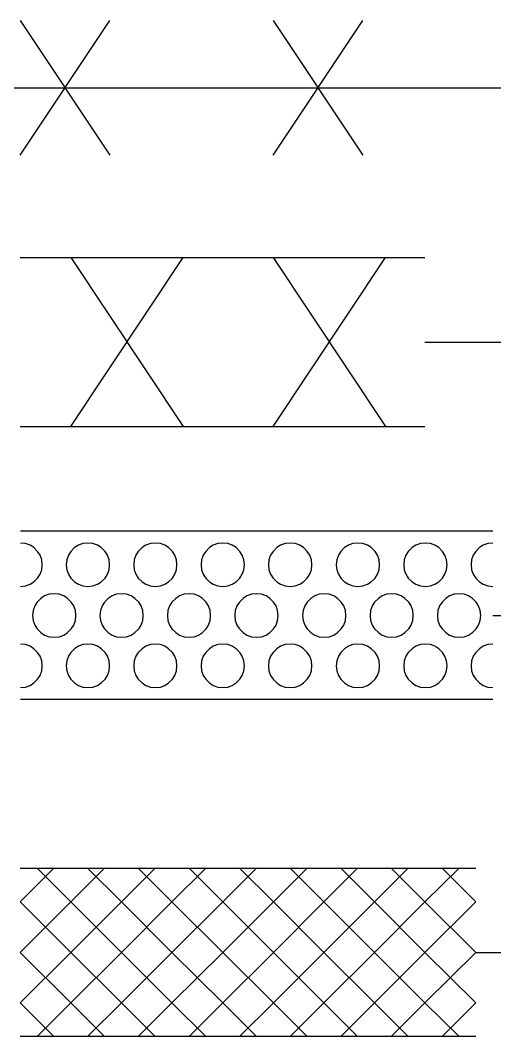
# Model space of a CAD drawing. Header units: inches. Extents: x 47316 to 59086, y 3141 to 11743.
# Drawn here: x 47416.96 to 47431.22, y 8874 to 8904.17 of the extents above; entities that cross this region are included whole.
import ezdxf

# ---------------------------------------------------------------- set-up
doc = ezdxf.new("R2010")
doc.units = ezdxf.units.IN
doc.header["$MEASUREMENT"] = 0

msp = doc.modelspace()

# ---------------------------------------------------------------- linework, layer by layer
at = {"color": 0, "lineweight": -3}
for p, q in [((47416.951, 8900.167), (47419.619, 8904.169)), ((47416.951, 8904.169), (47419.619, 8900.167)), ((47424.461, 8900.167), (47427.13, 8904.169)), ((47424.461, 8904.169), (47427.13, 8900.167)), ((47410.193, 8902.168), (47417.704, 8902.168)), ((47417.704, 8902.168), (47425.215, 8902.168)), ((47425.215, 8902.168), (47431.219, 8902.168)), ((47416.951, 8897.128), (47418.952, 8897.128)), ((47418.458, 8892.113), (47421.793, 8897.128)), ((47418.458, 8897.128), (47421.793, 8892.113)), ((47418.952, 8897.128), (47420.953, 8897.128)), ((47420.953, 8897.128), (47422.967, 8897.128)), ((47422.967, 8897.128), (47424.968, 8897.128)), ((47424.461, 8892.113), (47427.797, 8897.128)), ((47424.461, 8897.128), (47427.797, 8892.113)), ((47424.968, 8897.128), (47426.969, 8897.128)), ((47426.969, 8897.128), (47428.97, 8897.128)), ((47428.97, 8894.62), (47431.219, 8894.62)), ((47416.951, 8892.113), (47418.952, 8892.113)), ((47418.952, 8892.113), (47420.953, 8892.113)), ((47420.953, 8892.113), (47422.967, 8892.113)), ((47422.967, 8892.113), (47424.968, 8892.113)), ((47424.968, 8892.113), (47426.969, 8892.113)), ((47426.969, 8892.113), (47428.97, 8892.113)), ((47416.963, 8889.012), (47417.964, 8889.012)), ((47417.964, 8889.012), (47418.964, 8889.012)), ((47418.964, 8889.012), (47419.965, 8889.012)), ((47419.965, 8889.012), (47420.965, 8889.012)), ((47420.965, 8889.012), (47421.966, 8889.012)), ((47421.966, 8889.012), (47422.967, 8889.012)), ((47422.967, 8889.012), (47423.967, 8889.012)), ((47423.967, 8889.012), (47424.968, 8889.012)), ((47424.968, 8889.012), (47425.981, 8889.012)), ((47425.981, 8889.012), (47426.981, 8889.012)), ((47426.981, 8889.012), (47427.982, 8889.012)), ((47427.982, 8889.012), (47428.983, 8889.012)), ((47428.983, 8889.012), (47429.983, 8889.012)), ((47429.983, 8889.012), (47430.984, 8889.012)), ((47417.111, 8888.641), (47416.963, 8888.654)), ((47417.247, 8888.592), (47417.111, 8888.641)), ((47418.816, 8888.641), (47418.68, 8888.592)), ((47418.964, 8888.654), (47418.816, 8888.641)), ((47419.112, 8888.641), (47418.964, 8888.654)), ((47419.248, 8888.592), (47419.112, 8888.641)), ((47420.817, 8888.641), (47420.681, 8888.592)), ((47420.965, 8888.654), (47420.817, 8888.641)), ((47421.114, 8888.641), (47420.965, 8888.654)), ((47421.25, 8888.592), (47421.114, 8888.641)), ((47422.818, 8888.641), (47422.682, 8888.592)), ((47422.967, 8888.654), (47422.818, 8888.641)), ((47423.115, 8888.641), (47422.967, 8888.654)), ((47423.251, 8888.592), (47423.115, 8888.641)), ((47424.82, 8888.641), (47424.684, 8888.592)), ((47424.968, 8888.654), (47424.82, 8888.641)), ((47425.116, 8888.641), (47424.968, 8888.654)), ((47425.252, 8888.592), (47425.116, 8888.641)), ((47426.833, 8888.641), (47426.697, 8888.592)), ((47426.981, 8888.654), (47426.833, 8888.641)), ((47427.13, 8888.641), (47426.981, 8888.654)), ((47427.266, 8888.592), (47427.13, 8888.641)), ((47428.834, 8888.641), (47428.699, 8888.592)), ((47428.983, 8888.654), (47428.834, 8888.641)), ((47429.131, 8888.641), (47428.983, 8888.654)), ((47429.267, 8888.592), (47429.131, 8888.641)), ((47430.836, 8888.641), (47430.7, 8888.592)), ((47430.984, 8888.654), (47430.836, 8888.641)), ((47417.358, 8888.518), (47417.247, 8888.592)), ((47417.469, 8888.407), (47417.358, 8888.518)), ((47417.544, 8888.295), (47417.469, 8888.407)), ((47418.458, 8888.407), (47418.384, 8888.295)), ((47418.569, 8888.518), (47418.458, 8888.407)), ((47418.68, 8888.592), (47418.569, 8888.518)), ((47419.359, 8888.518), (47419.248, 8888.592)), ((47419.471, 8888.407), (47419.359, 8888.518)), ((47419.545, 8888.295), (47419.471, 8888.407)), ((47420.459, 8888.407), (47420.385, 8888.295)), ((47420.57, 8888.518), (47420.459, 8888.407)), ((47420.681, 8888.592), (47420.57, 8888.518)), ((47421.361, 8888.518), (47421.25, 8888.592)), ((47421.472, 8888.407), (47421.361, 8888.518)), ((47421.546, 8888.295), (47421.472, 8888.407)), ((47422.46, 8888.407), (47422.386, 8888.295)), ((47422.571, 8888.518), (47422.46, 8888.407)), ((47422.682, 8888.592), (47422.571, 8888.518)), ((47423.362, 8888.518), (47423.251, 8888.592)), ((47423.473, 8888.407), (47423.362, 8888.518)), ((47423.547, 8888.295), (47423.473, 8888.407)), ((47424.461, 8888.407), (47424.387, 8888.295)), ((47424.573, 8888.518), (47424.461, 8888.407)), ((47424.684, 8888.592), (47424.573, 8888.518)), ((47425.363, 8888.518), (47425.252, 8888.592)), ((47425.474, 8888.407), (47425.363, 8888.518)), ((47425.548, 8888.295), (47425.474, 8888.407)), ((47426.475, 8888.407), (47426.401, 8888.295)), ((47426.586, 8888.518), (47426.475, 8888.407)), ((47426.697, 8888.592), (47426.586, 8888.518)), ((47427.377, 8888.518), (47427.266, 8888.592)), ((47427.488, 8888.407), (47427.377, 8888.518)), ((47427.562, 8888.295), (47427.488, 8888.407)), ((47428.476, 8888.407), (47428.402, 8888.295)), ((47428.587, 8888.518), (47428.476, 8888.407)), ((47428.699, 8888.592), (47428.587, 8888.518)), ((47429.378, 8888.518), (47429.267, 8888.592)), ((47429.489, 8888.407), (47429.378, 8888.518)), ((47429.563, 8888.295), (47429.489, 8888.407)), ((47430.477, 8888.407), (47430.403, 8888.295)), ((47430.589, 8888.518), (47430.477, 8888.407)), ((47430.7, 8888.592), (47430.589, 8888.518)), ((47417.593, 8888.16), (47417.544, 8888.295)), ((47417.605, 8888.011), (47417.593, 8888.16)), ((47418.334, 8888.16), (47418.322, 8888.011)), ((47418.384, 8888.295), (47418.334, 8888.16)), ((47419.594, 8888.16), (47419.545, 8888.295)), ((47419.607, 8888.011), (47419.594, 8888.16)), ((47420.335, 8888.16), (47420.323, 8888.011)), ((47420.385, 8888.295), (47420.335, 8888.16)), ((47421.595, 8888.16), (47421.546, 8888.295)), ((47421.608, 8888.011), (47421.595, 8888.16)), ((47422.337, 8888.16), (47422.324, 8888.011)), ((47422.386, 8888.295), (47422.337, 8888.16)), ((47423.597, 8888.16), (47423.547, 8888.295)), ((47423.609, 8888.011), (47423.597, 8888.16)), ((47424.338, 8888.16), (47424.325, 8888.011)), ((47424.387, 8888.295), (47424.338, 8888.16)), ((47425.598, 8888.16), (47425.548, 8888.295)), ((47425.61, 8888.011), (47425.598, 8888.16)), ((47426.351, 8888.16), (47426.339, 8888.011)), ((47426.401, 8888.295), (47426.351, 8888.16)), ((47427.611, 8888.16), (47427.562, 8888.295)), ((47427.624, 8888.011), (47427.611, 8888.16)), ((47428.353, 8888.16), (47428.34, 8888.011)), ((47428.402, 8888.295), (47428.353, 8888.16)), ((47429.613, 8888.16), (47429.563, 8888.295)), ((47429.625, 8888.011), (47429.613, 8888.16)), ((47430.354, 8888.16), (47430.342, 8888.011)), ((47430.403, 8888.295), (47430.354, 8888.16)), ((47417.469, 8887.616), (47417.544, 8887.727)), ((47417.544, 8887.727), (47417.593, 8887.863)), ((47417.593, 8887.863), (47417.605, 8888.011)), ((47418.322, 8888.011), (47418.334, 8887.863)), ((47418.334, 8887.863), (47418.384, 8887.727)), ((47418.384, 8887.727), (47418.458, 8887.616)), ((47419.471, 8887.616), (47419.545, 8887.727)), ((47419.545, 8887.727), (47419.594, 8887.863)), ((47419.594, 8887.863), (47419.607, 8888.011)), ((47420.323, 8888.011), (47420.335, 8887.863)), ((47420.335, 8887.863), (47420.385, 8887.727)), ((47420.385, 8887.727), (47420.459, 8887.616)), ((47421.472, 8887.616), (47421.546, 8887.727)), ((47421.546, 8887.727), (47421.595, 8887.863)), ((47421.595, 8887.863), (47421.608, 8888.011)), ((47422.324, 8888.011), (47422.337, 8887.863)), ((47422.337, 8887.863), (47422.386, 8887.727)), ((47422.386, 8887.727), (47422.46, 8887.616)), ((47423.473, 8887.616), (47423.547, 8887.727)), ((47423.547, 8887.727), (47423.597, 8887.863)), ((47423.597, 8887.863), (47423.609, 8888.011)), ((47424.325, 8888.011), (47424.338, 8887.863)), ((47424.338, 8887.863), (47424.387, 8887.727)), ((47424.387, 8887.727), (47424.461, 8887.616)), ((47425.474, 8887.616), (47425.548, 8887.727)), ((47425.548, 8887.727), (47425.598, 8887.863)), ((47425.598, 8887.863), (47425.61, 8888.011)), ((47426.339, 8888.011), (47426.351, 8887.863)), ((47426.351, 8887.863), (47426.401, 8887.727)), ((47426.401, 8887.727), (47426.475, 8887.616)), ((47427.488, 8887.616), (47427.562, 8887.727)), ((47427.562, 8887.727), (47427.611, 8887.863)), ((47427.611, 8887.863), (47427.624, 8888.011)), ((47428.34, 8888.011), (47428.353, 8887.863)), ((47428.353, 8887.863), (47428.402, 8887.727)), ((47428.402, 8887.727), (47428.476, 8887.616)), ((47429.489, 8887.616), (47429.563, 8887.727)), ((47429.563, 8887.727), (47429.613, 8887.863)), ((47429.613, 8887.863), (47429.625, 8888.011)), ((47430.342, 8888.011), (47430.354, 8887.863)), ((47430.354, 8887.863), (47430.403, 8887.727)), ((47430.403, 8887.727), (47430.477, 8887.616)), ((47417.111, 8887.381), (47417.247, 8887.431)), ((47417.247, 8887.431), (47417.358, 8887.505)), ((47417.358, 8887.505), (47417.469, 8887.616)), ((47418.458, 8887.616), (47418.569, 8887.505)), ((47418.569, 8887.505), (47418.68, 8887.431)), ((47418.68, 8887.431), (47418.816, 8887.381)), ((47419.112, 8887.381), (47419.248, 8887.431)), ((47419.248, 8887.431), (47419.359, 8887.505)), ((47419.359, 8887.505), (47419.471, 8887.616)), ((47420.459, 8887.616), (47420.57, 8887.505)), ((47420.57, 8887.505), (47420.681, 8887.431)), ((47420.681, 8887.431), (47420.817, 8887.381)), ((47421.114, 8887.381), (47421.25, 8887.431)), ((47421.25, 8887.431), (47421.361, 8887.505)), ((47421.361, 8887.505), (47421.472, 8887.616)), ((47422.46, 8887.616), (47422.571, 8887.505)), ((47422.571, 8887.505), (47422.682, 8887.431)), ((47422.682, 8887.431), (47422.818, 8887.381)), ((47423.115, 8887.381), (47423.251, 8887.431)), ((47423.251, 8887.431), (47423.362, 8887.505)), ((47423.362, 8887.505), (47423.473, 8887.616)), ((47424.461, 8887.616), (47424.573, 8887.505)), ((47424.573, 8887.505), (47424.684, 8887.431)), ((47424.684, 8887.431), (47424.82, 8887.381)), ((47425.116, 8887.381), (47425.252, 8887.431)), ((47425.252, 8887.431), (47425.363, 8887.505)), ((47425.363, 8887.505), (47425.474, 8887.616)), ((47426.475, 8887.616), (47426.586, 8887.505)), ((47426.586, 8887.505), (47426.697, 8887.431)), ((47426.697, 8887.431), (47426.833, 8887.381)), ((47427.13, 8887.381), (47427.266, 8887.431)), ((47427.266, 8887.431), (47427.377, 8887.505)), ((47427.377, 8887.505), (47427.488, 8887.616)), ((47428.476, 8887.616), (47428.587, 8887.505)), ((47428.587, 8887.505), (47428.699, 8887.431)), ((47428.699, 8887.431), (47428.834, 8887.381)), ((47429.131, 8887.381), (47429.267, 8887.431)), ((47429.267, 8887.431), (47429.378, 8887.505)), ((47429.378, 8887.505), (47429.489, 8887.616)), ((47430.477, 8887.616), (47430.589, 8887.505)), ((47430.589, 8887.505), (47430.7, 8887.431)), ((47430.7, 8887.431), (47430.836, 8887.381)), ((47416.963, 8887.369), (47417.111, 8887.381)), ((47417.815, 8887.134), (47417.679, 8887.085)), ((47417.964, 8887.147), (47417.815, 8887.134)), ((47418.112, 8887.134), (47417.964, 8887.147)), ((47418.248, 8887.085), (47418.112, 8887.134)), ((47418.816, 8887.381), (47418.964, 8887.369)), ((47418.964, 8887.369), (47419.112, 8887.381)), ((47419.817, 8887.134), (47419.681, 8887.085)), ((47419.965, 8887.147), (47419.817, 8887.134)), ((47420.113, 8887.134), (47419.965, 8887.147)), ((47420.249, 8887.085), (47420.113, 8887.134)), ((47420.817, 8887.381), (47420.965, 8887.369)), ((47420.965, 8887.369), (47421.114, 8887.381)), ((47421.818, 8887.134), (47421.682, 8887.085)), ((47421.966, 8887.147), (47421.818, 8887.134)), ((47422.114, 8887.134), (47421.966, 8887.147)), ((47422.25, 8887.085), (47422.114, 8887.134)), ((47422.818, 8887.381), (47422.967, 8887.369)), ((47422.967, 8887.369), (47423.115, 8887.381)), ((47423.819, 8887.134), (47423.683, 8887.085)), ((47423.967, 8887.147), (47423.819, 8887.134)), ((47424.115, 8887.134), (47423.967, 8887.147)), ((47424.251, 8887.085), (47424.115, 8887.134)), ((47424.82, 8887.381), (47424.968, 8887.369)), ((47424.968, 8887.369), (47425.116, 8887.381)), ((47425.833, 8887.134), (47425.697, 8887.085)), ((47425.981, 8887.147), (47425.833, 8887.134)), ((47426.129, 8887.134), (47425.981, 8887.147)), ((47426.265, 8887.085), (47426.129, 8887.134)), ((47426.833, 8887.381), (47426.981, 8887.369)), ((47426.981, 8887.369), (47427.13, 8887.381)), ((47427.834, 8887.134), (47427.698, 8887.085)), ((47427.982, 8887.147), (47427.834, 8887.134)), ((47428.13, 8887.134), (47427.982, 8887.147)), ((47428.266, 8887.085), (47428.13, 8887.134)), ((47428.834, 8887.381), (47428.983, 8887.369)), ((47428.983, 8887.369), (47429.131, 8887.381)), ((47429.835, 8887.134), (47429.699, 8887.085)), ((47429.983, 8887.147), (47429.835, 8887.134)), ((47430.132, 8887.134), (47429.983, 8887.147)), ((47430.267, 8887.085), (47430.132, 8887.134)), ((47430.836, 8887.381), (47430.984, 8887.369)), ((47417.457, 8886.9), (47417.383, 8886.788)), ((47417.568, 8887.011), (47417.457, 8886.9)), ((47417.679, 8887.085), (47417.568, 8887.011)), ((47418.359, 8887.011), (47418.248, 8887.085)), ((47418.47, 8886.9), (47418.359, 8887.011)), ((47418.544, 8886.788), (47418.47, 8886.9)), ((47419.458, 8886.9), (47419.384, 8886.788)), ((47419.569, 8887.011), (47419.458, 8886.9)), ((47419.681, 8887.085), (47419.569, 8887.011)), ((47420.36, 8887.011), (47420.249, 8887.085)), ((47420.471, 8886.9), (47420.36, 8887.011)), ((47420.545, 8886.788), (47420.471, 8886.9)), ((47421.46, 8886.9), (47421.385, 8886.788)), ((47421.571, 8887.011), (47421.46, 8886.9)), ((47421.682, 8887.085), (47421.571, 8887.011)), ((47422.361, 8887.011), (47422.25, 8887.085)), ((47422.472, 8886.9), (47422.361, 8887.011)), ((47422.547, 8886.788), (47422.472, 8886.9)), ((47423.461, 8886.9), (47423.387, 8886.788)), ((47423.572, 8887.011), (47423.461, 8886.9)), ((47423.683, 8887.085), (47423.572, 8887.011)), ((47424.363, 8887.011), (47424.251, 8887.085)), ((47424.474, 8886.9), (47424.363, 8887.011)), ((47424.548, 8886.788), (47424.474, 8886.9)), ((47425.474, 8886.9), (47425.4, 8886.788)), ((47425.586, 8887.011), (47425.474, 8886.9)), ((47425.697, 8887.085), (47425.586, 8887.011)), ((47426.376, 8887.011), (47426.265, 8887.085)), ((47426.487, 8886.9), (47426.376, 8887.011)), ((47426.561, 8886.788), (47426.487, 8886.9)), ((47427.476, 8886.9), (47427.401, 8886.788)), ((47427.587, 8887.011), (47427.476, 8886.9)), ((47427.698, 8887.085), (47427.587, 8887.011)), ((47428.377, 8887.011), (47428.266, 8887.085)), ((47428.489, 8886.9), (47428.377, 8887.011)), ((47428.563, 8886.788), (47428.489, 8886.9)), ((47429.477, 8886.9), (47429.403, 8886.788)), ((47429.588, 8887.011), (47429.477, 8886.9)), ((47429.699, 8887.085), (47429.588, 8887.011)), ((47430.379, 8887.011), (47430.267, 8887.085)), ((47430.49, 8886.9), (47430.379, 8887.011)), ((47430.564, 8886.788), (47430.49, 8886.9)), ((47417.334, 8886.652), (47417.321, 8886.504)), ((47417.383, 8886.788), (47417.334, 8886.652)), ((47418.594, 8886.652), (47418.544, 8886.788)), ((47418.606, 8886.504), (47418.594, 8886.652)), ((47419.335, 8886.652), (47419.322, 8886.504)), ((47419.384, 8886.788), (47419.335, 8886.652)), ((47420.595, 8886.652), (47420.545, 8886.788)), ((47420.607, 8886.504), (47420.595, 8886.652)), ((47421.336, 8886.652), (47421.324, 8886.504)), ((47421.385, 8886.788), (47421.336, 8886.652)), ((47422.596, 8886.652), (47422.547, 8886.788)), ((47422.608, 8886.504), (47422.596, 8886.652)), ((47423.337, 8886.652), (47423.325, 8886.504)), ((47423.387, 8886.788), (47423.337, 8886.652)), ((47424.597, 8886.652), (47424.548, 8886.788)), ((47424.61, 8886.504), (47424.597, 8886.652)), ((47425.351, 8886.652), (47425.338, 8886.504)), ((47425.4, 8886.788), (47425.351, 8886.652)), ((47426.611, 8886.652), (47426.561, 8886.788)), ((47426.623, 8886.504), (47426.611, 8886.652)), ((47427.352, 8886.652), (47427.34, 8886.504)), ((47427.401, 8886.788), (47427.352, 8886.652)), ((47428.612, 8886.652), (47428.563, 8886.788)), ((47428.624, 8886.504), (47428.612, 8886.652)), ((47429.353, 8886.652), (47429.341, 8886.504)), ((47429.403, 8886.788), (47429.353, 8886.652)), ((47430.613, 8886.652), (47430.564, 8886.788)), ((47430.626, 8886.504), (47430.613, 8886.652)), ((47417.321, 8886.504), (47417.334, 8886.356)), ((47417.334, 8886.356), (47417.383, 8886.22)), ((47417.383, 8886.22), (47417.457, 8886.109)), ((47418.47, 8886.109), (47418.544, 8886.22)), ((47418.544, 8886.22), (47418.594, 8886.356)), ((47418.594, 8886.356), (47418.606, 8886.504)), ((47419.322, 8886.504), (47419.335, 8886.356)), ((47419.335, 8886.356), (47419.384, 8886.22)), ((47419.384, 8886.22), (47419.458, 8886.109)), ((47420.471, 8886.109), (47420.545, 8886.22)), ((47420.545, 8886.22), (47420.595, 8886.356)), ((47420.595, 8886.356), (47420.607, 8886.504)), ((47421.324, 8886.504), (47421.336, 8886.356)), ((47421.336, 8886.356), (47421.385, 8886.22)), ((47421.385, 8886.22), (47421.46, 8886.109)), ((47422.472, 8886.109), (47422.547, 8886.22)), ((47422.547, 8886.22), (47422.596, 8886.356)), ((47422.596, 8886.356), (47422.608, 8886.504)), ((47423.325, 8886.504), (47423.337, 8886.356)), ((47423.337, 8886.356), (47423.387, 8886.22)), ((47423.387, 8886.22), (47423.461, 8886.109)), ((47424.474, 8886.109), (47424.548, 8886.22)), ((47424.548, 8886.22), (47424.597, 8886.356)), ((47424.597, 8886.356), (47424.61, 8886.504)), ((47425.338, 8886.504), (47425.351, 8886.356)), ((47425.351, 8886.356), (47425.4, 8886.22)), ((47425.4, 8886.22), (47425.474, 8886.109)), ((47426.487, 8886.109), (47426.561, 8886.22)), ((47426.561, 8886.22), (47426.611, 8886.356)), ((47426.611, 8886.356), (47426.623, 8886.504)), ((47427.34, 8886.504), (47427.352, 8886.356)), ((47427.352, 8886.356), (47427.401, 8886.22)), ((47427.401, 8886.22), (47427.476, 8886.109)), ((47428.489, 8886.109), (47428.563, 8886.22)), ((47428.563, 8886.22), (47428.612, 8886.356)), ((47428.612, 8886.356), (47428.624, 8886.504)), ((47429.341, 8886.504), (47429.353, 8886.356)), ((47429.353, 8886.356), (47429.403, 8886.22)), ((47429.403, 8886.22), (47429.477, 8886.109)), ((47430.49, 8886.109), (47430.564, 8886.22)), ((47430.564, 8886.22), (47430.613, 8886.356)), ((47430.613, 8886.356), (47430.626, 8886.504)), ((47430.984, 8886.504), (47431.219, 8886.504)), ((47417.457, 8886.109), (47417.568, 8885.998)), ((47417.568, 8885.998), (47417.679, 8885.924)), ((47417.679, 8885.924), (47417.815, 8885.874)), ((47418.112, 8885.874), (47418.248, 8885.924)), ((47418.248, 8885.924), (47418.359, 8885.998)), ((47418.359, 8885.998), (47418.47, 8886.109)), ((47419.458, 8886.109), (47419.569, 8885.998)), ((47419.569, 8885.998), (47419.681, 8885.924)), ((47419.681, 8885.924), (47419.817, 8885.874)), ((47420.113, 8885.874), (47420.249, 8885.924)), ((47420.249, 8885.924), (47420.36, 8885.998)), ((47420.36, 8885.998), (47420.471, 8886.109)), ((47421.46, 8886.109), (47421.571, 8885.998)), ((47421.571, 8885.998), (47421.682, 8885.924)), ((47421.682, 8885.924), (47421.818, 8885.874)), ((47422.114, 8885.874), (47422.25, 8885.924)), ((47422.25, 8885.924), (47422.361, 8885.998)), ((47422.361, 8885.998), (47422.472, 8886.109)), ((47423.461, 8886.109), (47423.572, 8885.998)), ((47423.572, 8885.998), (47423.683, 8885.924)), ((47423.683, 8885.924), (47423.819, 8885.874)), ((47424.115, 8885.874), (47424.251, 8885.924)), ((47424.251, 8885.924), (47424.363, 8885.998)), ((47424.363, 8885.998), (47424.474, 8886.109)), ((47425.474, 8886.109), (47425.586, 8885.998)), ((47425.586, 8885.998), (47425.697, 8885.924)), ((47425.697, 8885.924), (47425.833, 8885.874)), ((47426.129, 8885.874), (47426.265, 8885.924)), ((47426.265, 8885.924), (47426.376, 8885.998)), ((47426.376, 8885.998), (47426.487, 8886.109)), ((47427.476, 8886.109), (47427.587, 8885.998)), ((47427.587, 8885.998), (47427.698, 8885.924)), ((47427.698, 8885.924), (47427.834, 8885.874)), ((47428.13, 8885.874), (47428.266, 8885.924)), ((47428.266, 8885.924), (47428.377, 8885.998)), ((47428.377, 8885.998), (47428.489, 8886.109)), ((47429.477, 8886.109), (47429.588, 8885.998)), ((47429.588, 8885.998), (47429.699, 8885.924)), ((47429.699, 8885.924), (47429.835, 8885.874)), ((47430.132, 8885.874), (47430.267, 8885.924)), ((47430.267, 8885.924), (47430.379, 8885.998)), ((47430.379, 8885.998), (47430.49, 8886.109)), ((47417.111, 8885.639), (47416.963, 8885.652)), ((47417.247, 8885.59), (47417.111, 8885.639)), ((47417.815, 8885.874), (47417.964, 8885.862)), ((47417.964, 8885.862), (47418.112, 8885.874)), ((47418.816, 8885.639), (47418.68, 8885.59)), ((47418.964, 8885.652), (47418.816, 8885.639)), ((47419.112, 8885.639), (47418.964, 8885.652)), ((47419.248, 8885.59), (47419.112, 8885.639)), ((47419.817, 8885.874), (47419.965, 8885.862)), ((47419.965, 8885.862), (47420.113, 8885.874)), ((47420.817, 8885.639), (47420.681, 8885.59)), ((47420.965, 8885.652), (47420.817, 8885.639)), ((47421.114, 8885.639), (47420.965, 8885.652)), ((47421.25, 8885.59), (47421.114, 8885.639)), ((47421.818, 8885.874), (47421.966, 8885.862)), ((47421.966, 8885.862), (47422.114, 8885.874)), ((47422.818, 8885.639), (47422.682, 8885.59)), ((47422.967, 8885.652), (47422.818, 8885.639)), ((47423.115, 8885.639), (47422.967, 8885.652)), ((47423.251, 8885.59), (47423.115, 8885.639)), ((47423.819, 8885.874), (47423.967, 8885.862)), ((47423.967, 8885.862), (47424.115, 8885.874)), ((47424.82, 8885.639), (47424.684, 8885.59)), ((47424.968, 8885.652), (47424.82, 8885.639)), ((47425.116, 8885.639), (47424.968, 8885.652)), ((47425.252, 8885.59), (47425.116, 8885.639)), ((47425.833, 8885.874), (47425.981, 8885.862)), ((47425.981, 8885.862), (47426.129, 8885.874)), ((47426.833, 8885.639), (47426.697, 8885.59)), ((47426.981, 8885.652), (47426.833, 8885.639)), ((47427.13, 8885.639), (47426.981, 8885.652)), ((47427.266, 8885.59), (47427.13, 8885.639)), ((47427.834, 8885.874), (47427.982, 8885.862)), ((47427.982, 8885.862), (47428.13, 8885.874)), ((47428.834, 8885.639), (47428.699, 8885.59)), ((47428.983, 8885.652), (47428.834, 8885.639)), ((47429.131, 8885.639), (47428.983, 8885.652)), ((47429.267, 8885.59), (47429.131, 8885.639)), ((47429.835, 8885.874), (47429.983, 8885.862)), ((47429.983, 8885.862), (47430.132, 8885.874)), ((47430.836, 8885.639), (47430.7, 8885.59)), ((47430.984, 8885.652), (47430.836, 8885.639)), ((47417.358, 8885.516), (47417.247, 8885.59)), ((47417.469, 8885.405), (47417.358, 8885.516)), ((47417.544, 8885.294), (47417.469, 8885.405)), ((47418.458, 8885.405), (47418.384, 8885.294)), ((47418.569, 8885.516), (47418.458, 8885.405)), ((47418.68, 8885.59), (47418.569, 8885.516)), ((47419.359, 8885.516), (47419.248, 8885.59)), ((47419.471, 8885.405), (47419.359, 8885.516)), ((47419.545, 8885.294), (47419.471, 8885.405)), ((47420.459, 8885.405), (47420.385, 8885.294)), ((47420.57, 8885.516), (47420.459, 8885.405)), ((47420.681, 8885.59), (47420.57, 8885.516)), ((47421.361, 8885.516), (47421.25, 8885.59)), ((47421.472, 8885.405), (47421.361, 8885.516)), ((47421.546, 8885.294), (47421.472, 8885.405)), ((47422.46, 8885.405), (47422.386, 8885.294)), ((47422.571, 8885.516), (47422.46, 8885.405)), ((47422.682, 8885.59), (47422.571, 8885.516)), ((47423.362, 8885.516), (47423.251, 8885.59)), ((47423.473, 8885.405), (47423.362, 8885.516)), ((47423.547, 8885.294), (47423.473, 8885.405)), ((47424.461, 8885.405), (47424.387, 8885.294)), ((47424.573, 8885.516), (47424.461, 8885.405)), ((47424.684, 8885.59), (47424.573, 8885.516)), ((47425.363, 8885.516), (47425.252, 8885.59)), ((47425.474, 8885.405), (47425.363, 8885.516)), ((47425.548, 8885.294), (47425.474, 8885.405)), ((47426.475, 8885.405), (47426.401, 8885.294)), ((47426.586, 8885.516), (47426.475, 8885.405)), ((47426.697, 8885.59), (47426.586, 8885.516)), ((47427.377, 8885.516), (47427.266, 8885.59)), ((47427.488, 8885.405), (47427.377, 8885.516)), ((47427.562, 8885.294), (47427.488, 8885.405)), ((47428.476, 8885.405), (47428.402, 8885.294)), ((47428.587, 8885.516), (47428.476, 8885.405)), ((47428.699, 8885.59), (47428.587, 8885.516)), ((47429.378, 8885.516), (47429.267, 8885.59)), ((47429.489, 8885.405), (47429.378, 8885.516)), ((47429.563, 8885.294), (47429.489, 8885.405)), ((47430.477, 8885.405), (47430.403, 8885.294)), ((47430.589, 8885.516), (47430.477, 8885.405)), ((47430.7, 8885.59), (47430.589, 8885.516)), ((47417.593, 8885.158), (47417.544, 8885.294)), ((47417.605, 8885.009), (47417.593, 8885.158)), ((47417.593, 8884.861), (47417.605, 8885.009)), ((47418.334, 8885.158), (47418.322, 8885.009)), ((47418.322, 8885.009), (47418.334, 8884.861)), ((47418.384, 8885.294), (47418.334, 8885.158)), ((47419.594, 8885.158), (47419.545, 8885.294)), ((47419.607, 8885.009), (47419.594, 8885.158)), ((47419.594, 8884.861), (47419.607, 8885.009)), ((47420.335, 8885.158), (47420.323, 8885.009)), ((47420.323, 8885.009), (47420.335, 8884.861)), ((47420.385, 8885.294), (47420.335, 8885.158)), ((47421.595, 8885.158), (47421.546, 8885.294)), ((47421.608, 8885.009), (47421.595, 8885.158)), ((47421.595, 8884.861), (47421.608, 8885.009)), ((47422.337, 8885.158), (47422.324, 8885.009)), ((47422.324, 8885.009), (47422.337, 8884.861)), ((47422.386, 8885.294), (47422.337, 8885.158)), ((47423.597, 8885.158), (47423.547, 8885.294)), ((47423.609, 8885.009), (47423.597, 8885.158)), ((47423.597, 8884.861), (47423.609, 8885.009)), ((47424.338, 8885.158), (47424.325, 8885.009)), ((47424.325, 8885.009), (47424.338, 8884.861)), ((47424.387, 8885.294), (47424.338, 8885.158)), ((47425.598, 8885.158), (47425.548, 8885.294)), ((47425.61, 8885.009), (47425.598, 8885.158)), ((47425.598, 8884.861), (47425.61, 8885.009)), ((47426.351, 8885.158), (47426.339, 8885.009)), ((47426.339, 8885.009), (47426.351, 8884.861)), ((47426.401, 8885.294), (47426.351, 8885.158)), ((47427.611, 8885.158), (47427.562, 8885.294)), ((47427.624, 8885.009), (47427.611, 8885.158)), ((47427.611, 8884.861), (47427.624, 8885.009)), ((47428.353, 8885.158), (47428.34, 8885.009)), ((47428.34, 8885.009), (47428.353, 8884.861)), ((47428.402, 8885.294), (47428.353, 8885.158)), ((47429.613, 8885.158), (47429.563, 8885.294)), ((47429.625, 8885.009), (47429.613, 8885.158)), ((47429.613, 8884.861), (47429.625, 8885.009)), ((47430.354, 8885.158), (47430.342, 8885.009)), ((47430.342, 8885.009), (47430.354, 8884.861)), ((47430.403, 8885.294), (47430.354, 8885.158)), ((47417.469, 8884.614), (47417.544, 8884.725)), ((47417.544, 8884.725), (47417.593, 8884.861)), ((47418.334, 8884.861), (47418.384, 8884.725)), ((47418.384, 8884.725), (47418.458, 8884.614)), ((47419.471, 8884.614), (47419.545, 8884.725)), ((47419.545, 8884.725), (47419.594, 8884.861)), ((47420.335, 8884.861), (47420.385, 8884.725)), ((47420.385, 8884.725), (47420.459, 8884.614)), ((47421.472, 8884.614), (47421.546, 8884.725)), ((47421.546, 8884.725), (47421.595, 8884.861)), ((47422.337, 8884.861), (47422.386, 8884.725)), ((47422.386, 8884.725), (47422.46, 8884.614)), ((47423.473, 8884.614), (47423.547, 8884.725)), ((47423.547, 8884.725), (47423.597, 8884.861)), ((47424.338, 8884.861), (47424.387, 8884.725)), ((47424.387, 8884.725), (47424.461, 8884.614)), ((47425.474, 8884.614), (47425.548, 8884.725)), ((47425.548, 8884.725), (47425.598, 8884.861)), ((47426.351, 8884.861), (47426.401, 8884.725)), ((47426.401, 8884.725), (47426.475, 8884.614)), ((47427.488, 8884.614), (47427.562, 8884.725)), ((47427.562, 8884.725), (47427.611, 8884.861)), ((47428.353, 8884.861), (47428.402, 8884.725)), ((47428.402, 8884.725), (47428.476, 8884.614)), ((47429.489, 8884.614), (47429.563, 8884.725)), ((47429.563, 8884.725), (47429.613, 8884.861)), ((47430.354, 8884.861), (47430.403, 8884.725)), ((47430.403, 8884.725), (47430.477, 8884.614)), ((47417.111, 8884.379), (47417.247, 8884.429)), ((47417.247, 8884.429), (47417.358, 8884.503)), ((47417.358, 8884.503), (47417.469, 8884.614)), ((47418.458, 8884.614), (47418.569, 8884.503)), ((47418.569, 8884.503), (47418.68, 8884.429)), ((47418.68, 8884.429), (47418.816, 8884.379)), ((47419.112, 8884.379), (47419.248, 8884.429)), ((47419.248, 8884.429), (47419.359, 8884.503)), ((47419.359, 8884.503), (47419.471, 8884.614)), ((47420.459, 8884.614), (47420.57, 8884.503)), ((47420.57, 8884.503), (47420.681, 8884.429)), ((47420.681, 8884.429), (47420.817, 8884.379)), ((47421.114, 8884.379), (47421.25, 8884.429)), ((47421.25, 8884.429), (47421.361, 8884.503)), ((47421.361, 8884.503), (47421.472, 8884.614)), ((47422.46, 8884.614), (47422.571, 8884.503)), ((47422.571, 8884.503), (47422.682, 8884.429)), ((47422.682, 8884.429), (47422.818, 8884.379)), ((47423.115, 8884.379), (47423.251, 8884.429)), ((47423.251, 8884.429), (47423.362, 8884.503)), ((47423.362, 8884.503), (47423.473, 8884.614)), ((47424.461, 8884.614), (47424.573, 8884.503)), ((47424.573, 8884.503), (47424.684, 8884.429)), ((47424.684, 8884.429), (47424.82, 8884.379)), ((47425.116, 8884.379), (47425.252, 8884.429)), ((47425.252, 8884.429), (47425.363, 8884.503)), ((47425.363, 8884.503), (47425.474, 8884.614)), ((47426.475, 8884.614), (47426.586, 8884.503)), ((47426.586, 8884.503), (47426.697, 8884.429)), ((47426.697, 8884.429), (47426.833, 8884.379)), ((47427.13, 8884.379), (47427.266, 8884.429)), ((47427.266, 8884.429), (47427.377, 8884.503)), ((47427.377, 8884.503), (47427.488, 8884.614)), ((47428.476, 8884.614), (47428.587, 8884.503)), ((47428.587, 8884.503), (47428.699, 8884.429)), ((47428.699, 8884.429), (47428.834, 8884.379)), ((47429.131, 8884.379), (47429.267, 8884.429)), ((47429.267, 8884.429), (47429.378, 8884.503)), ((47429.378, 8884.503), (47429.489, 8884.614)), ((47430.477, 8884.614), (47430.589, 8884.503)), ((47430.589, 8884.503), (47430.7, 8884.429)), ((47430.7, 8884.429), (47430.836, 8884.379)), ((47416.963, 8884.367), (47417.111, 8884.379)), ((47418.816, 8884.379), (47418.964, 8884.367)), ((47418.964, 8884.367), (47419.112, 8884.379)), ((47420.817, 8884.379), (47420.965, 8884.367)), ((47420.965, 8884.367), (47421.114, 8884.379)), ((47422.818, 8884.379), (47422.967, 8884.367)), ((47422.967, 8884.367), (47423.115, 8884.379)), ((47424.82, 8884.379), (47424.968, 8884.367)), ((47424.968, 8884.367), (47425.116, 8884.379)), ((47426.833, 8884.379), (47426.981, 8884.367)), ((47426.981, 8884.367), (47427.13, 8884.379)), ((47428.834, 8884.379), (47428.983, 8884.367)), ((47428.983, 8884.367), (47429.131, 8884.379)), ((47430.836, 8884.379), (47430.984, 8884.367)), ((47417.964, 8884.009), (47416.963, 8884.009)), ((47418.964, 8884.009), (47417.964, 8884.009)), ((47419.965, 8884.009), (47418.964, 8884.009)), ((47420.965, 8884.009), (47419.965, 8884.009)), ((47421.966, 8884.009), (47420.965, 8884.009)), ((47422.967, 8884.009), (47421.966, 8884.009)), ((47423.967, 8884.009), (47422.967, 8884.009)), ((47424.968, 8884.009), (47423.967, 8884.009)), ((47425.981, 8884.009), (47424.968, 8884.009)), ((47426.981, 8884.009), (47425.981, 8884.009)), ((47427.982, 8884.009), (47426.981, 8884.009)), ((47428.983, 8884.009), (47427.982, 8884.009)), ((47429.983, 8884.009), (47428.983, 8884.009)), ((47430.984, 8884.009), (47429.983, 8884.009)), ((47416.951, 8879.006), (47418.458, 8879.006)), ((47417.951, 8879.006), (47416.951, 8878.005)), ((47418.458, 8878.005), (47417.457, 8879.006)), ((47418.458, 8879.006), (47419.965, 8879.006)), ((47419.458, 8879.006), (47418.458, 8878.005)), ((47419.965, 8878.005), (47418.952, 8879.006)), ((47419.965, 8879.006), (47421.46, 8879.006)), ((47420.965, 8879.006), (47419.965, 8878.005)), ((47421.46, 8878.005), (47420.459, 8879.006)), ((47421.46, 8879.006), (47422.967, 8879.006)), ((47422.46, 8879.006), (47421.46, 8878.005)), ((47422.967, 8878.005), (47421.966, 8879.006)), ((47422.967, 8879.006), (47424.474, 8879.006)), ((47423.967, 8879.006), (47422.967, 8878.005)), ((47424.474, 8878.005), (47423.461, 8879.006)), ((47424.474, 8879.006), (47425.968, 8879.006)), ((47425.474, 8879.006), (47424.474, 8878.005)), ((47425.968, 8878.005), (47424.968, 8879.006)), ((47425.968, 8879.006), (47427.476, 8879.006)), ((47426.969, 8879.006), (47425.968, 8878.005)), ((47427.476, 8878.005), (47426.475, 8879.006)), ((47427.476, 8879.006), (47428.97, 8879.006)), ((47428.476, 8879.006), (47427.476, 8878.005)), ((47428.97, 8878.005), (47427.97, 8879.006)), ((47428.97, 8879.006), (47430.477, 8879.006)), ((47429.983, 8879.006), (47428.97, 8878.005)), ((47430.477, 8878.005), (47429.477, 8879.006)), ((47416.951, 8876.498), (47418.458, 8878.005)), ((47416.951, 8878.005), (47418.458, 8876.498)), ((47418.458, 8876.498), (47419.965, 8878.005)), ((47418.458, 8878.005), (47419.965, 8876.498)), ((47419.965, 8876.498), (47421.46, 8878.005)), ((47419.965, 8878.005), (47421.46, 8876.498)), ((47421.46, 8876.498), (47422.967, 8878.005)), ((47421.46, 8878.005), (47422.967, 8876.498)), ((47422.967, 8876.498), (47424.474, 8878.005)), ((47422.967, 8878.005), (47424.474, 8876.498)), ((47424.474, 8876.498), (47425.968, 8878.005)), ((47424.474, 8878.005), (47425.968, 8876.498)), ((47425.968, 8876.498), (47427.476, 8878.005)), ((47425.968, 8878.005), (47427.476, 8876.498)), ((47427.476, 8876.498), (47428.97, 8878.005)), ((47427.476, 8878.005), (47428.97, 8876.498)), ((47428.97, 8876.498), (47430.477, 8878.005)), ((47428.97, 8878.005), (47430.477, 8876.498)), ((47418.458, 8875.003), (47416.951, 8876.498)), ((47418.458, 8876.498), (47416.951, 8875.003)), ((47419.965, 8875.003), (47418.458, 8876.498)), ((47419.965, 8876.498), (47418.458, 8875.003)), ((47421.46, 8875.003), (47419.965, 8876.498)), ((47421.46, 8876.498), (47419.965, 8875.003)), ((47422.967, 8875.003), (47421.46, 8876.498)), ((47422.967, 8876.498), (47421.46, 8875.003)), ((47424.474, 8875.003), (47422.967, 8876.498)), ((47424.474, 8876.498), (47422.967, 8875.003)), ((47425.968, 8875.003), (47424.474, 8876.498)), ((47425.968, 8876.498), (47424.474, 8875.003)), ((47427.476, 8875.003), (47425.968, 8876.498)), ((47427.476, 8876.498), (47425.968, 8875.003)), ((47428.97, 8875.003), (47427.476, 8876.498)), ((47428.97, 8876.498), (47427.476, 8875.003)), ((47430.477, 8875.003), (47428.97, 8876.498)), ((47430.477, 8876.498), (47428.97, 8875.003)), ((47430.477, 8876.498), (47431.219, 8876.498)), ((47416.951, 8875.003), (47417.951, 8874.003)), ((47417.457, 8874.003), (47418.458, 8875.003)), ((47418.458, 8875.003), (47419.458, 8874.003)), ((47418.952, 8874.003), (47419.965, 8875.003)), ((47419.965, 8875.003), (47420.965, 8874.003)), ((47420.459, 8874.003), (47421.46, 8875.003)), ((47421.46, 8875.003), (47422.46, 8874.003)), ((47421.966, 8874.003), (47422.967, 8875.003)), ((47422.967, 8875.003), (47423.967, 8874.003)), ((47423.461, 8874.003), (47424.474, 8875.003)), ((47424.474, 8875.003), (47425.474, 8874.003)), ((47424.968, 8874.003), (47425.968, 8875.003)), ((47425.968, 8875.003), (47426.969, 8874.003)), ((47426.475, 8874.003), (47427.476, 8875.003)), ((47427.476, 8875.003), (47428.476, 8874.003)), ((47427.97, 8874.003), (47428.97, 8875.003)), ((47428.97, 8875.003), (47429.983, 8874.003)), ((47429.477, 8874.003), (47430.477, 8875.003)), ((47418.458, 8874.003), (47416.951, 8874.003)), ((47419.965, 8874.003), (47418.458, 8874.003)), ((47421.46, 8874.003), (47419.965, 8874.003)), ((47422.967, 8874.003), (47421.46, 8874.003)), ((47424.474, 8874.003), (47422.967, 8874.003)), ((47425.968, 8874.003), (47424.474, 8874.003)), ((47427.476, 8874.003), (47425.968, 8874.003)), ((47428.97, 8874.003), (47427.476, 8874.003)), ((47430.477, 8874.003), (47428.97, 8874.003))]:
    msp.add_line(p, q, dxfattribs=at)

doc.saveas('drawing.dxf')
